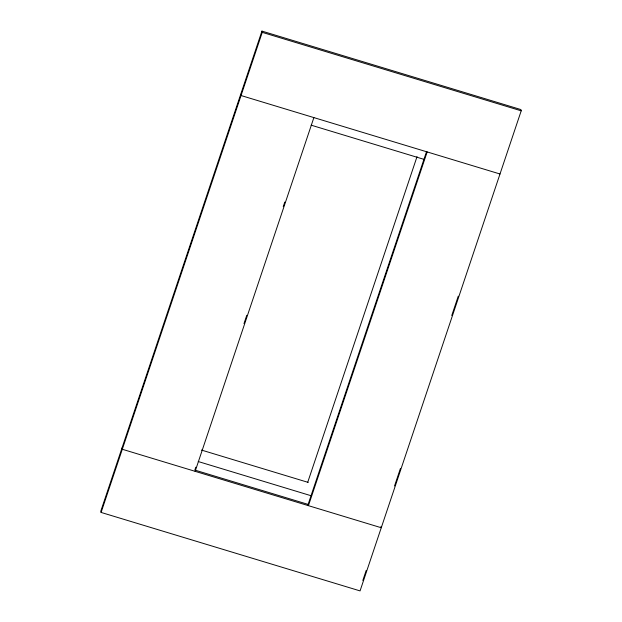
<?xml version="1.0" encoding="UTF-8"?>
<svg xmlns="http://www.w3.org/2000/svg" width="622" height="622" viewBox="0 0 622 622"><rect width="100%" height="100%" fill="white"/><g stroke="black" fill="none" stroke-linecap="round" stroke-linejoin="round"><path stroke-width="0.93" d="M261.94 31.1L100.795 511.175L101.098 512.435L360.06 590.9L521.205 110.825L520.902 109.565L261.94 31.1L262.251 32.36L101.098 512.435M194.865 469.975L195.79 467.208M243.995 323.603L246.778 315.3M283.251 206.66L284.79 202.057M195.137 471.336L313.877 117.597M307.633 482.563L417.035 156.643M426.552 151.589L308.123 504.403L308.426 505.663L427.174 151.923M362.82 580.481L366.202 570.413M394.558 485.938L400.436 468.436M451.766 315.517L458.258 296.173M262.251 32.36L521.205 110.825M500.002 173.997L241.048 95.531L240.737 94.264M311.124 125.162L424.406 159.489M201.411 450.048L308.185 482.4M198.216 461.532L311.498 495.858M195.324 470.224L308.559 504.535M380.952 526.469L381.263 527.736L122.309 449.271L121.998 448.003"/></g></svg>
